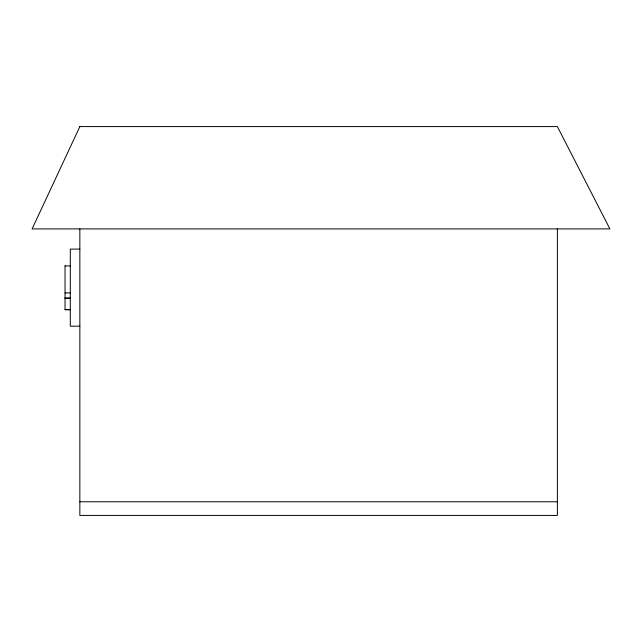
<?xml version="1.0" encoding="UTF-8"?>
<svg xmlns="http://www.w3.org/2000/svg" width="642" height="642" viewBox="0 0 642 642"><rect width="100%" height="100%" fill="white"/><g stroke="black" fill="none" stroke-linecap="round" stroke-linejoin="round"><path stroke-width="0.96" d="M79.849 249.104L70.299 249.104L70.299 326.192L79.849 326.192M65.043 265.908L70.299 265.908M65.043 292.929L70.299 292.921M65.043 298.137L70.299 298.089M65.043 298.193L70.299 298.193M65.043 309.645L70.299 309.645L65.043 309.701L65.043 265.86M79.849 501.779L557.376 501.779M557.376 228.905L557.376 515.422L79.849 515.422L79.849 228.905M79.849 126.578L32.1 228.905L609.9 228.905L557.376 126.578L79.849 126.578"/></g></svg>
